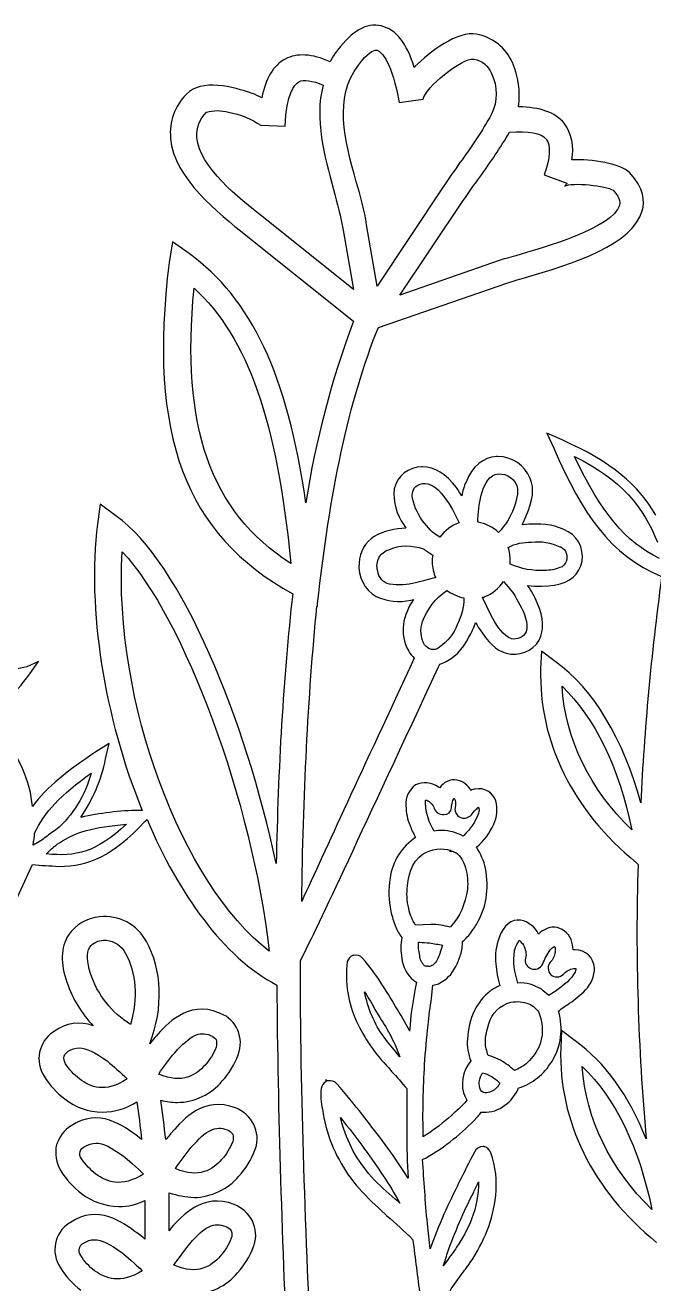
# Model space of a CAD drawing. Header units: centimetres. Extents: x 0 to 967, y -13 to 94.
# Drawn here: x 45.66 to 49.14, y 10.63 to 17.61 of the extents above; entities that cross this region are included whole.
import ezdxf

# ---------------------------------------------------------------- set-up
doc = ezdxf.new("R2010")
doc.units = ezdxf.units.CM
doc.header["$MEASUREMENT"] = 0
doc.layers.add('Picnic Basket-v2.1 v1_Picnic Basket-v2.1 v1_Picnic Basket-v1.3 v1_Picnic Basket-v1.2 v1_Picnic Basket-v1 v3_0', color=7, linetype='Continuous')

msp = doc.modelspace()

# ---------------------------------------------------------------- linework, layer by layer
at = {"layer": 'Picnic Basket-v2.1 v1_Picnic Basket-v2.1 v1_Picnic Basket-v1.3 v1_Picnic Basket-v1.2 v1_Picnic Basket-v1 v3_0'}
for p, q in [((47.607, 17.4698), (47.6109, 17.4698)), ((47.8212, 17.378), (47.8174, 17.3742)), ((47.7332, 17.1792), (47.8671, 17.1983)), ((46.9684, 17.053), (47.1022, 17.0491)), ((48.5364, 16.7776), (48.6626, 16.7317)), ((47.978, 16.7126), (47.6109, 16.1619)), ((47.7371, 16.1121), (48.0889, 16.6361)), ((47.4808, 16.1427), (46.9798, 16.5443)), ((47.4235, 16.4716), (47.4808, 16.1427)), ((47.6109, 16.1619), (47.5535, 16.5022)), ((46.4788, 16.4066), (46.4597, 16.2919)), ((46.5706, 16.3416), (46.4788, 16.4066)), ((46.8842, 16.4449), (47.4808, 15.9668)), ((48.2878, 16.3034), (47.7371, 16.1121)), ((47.6185, 15.9324), (48.3299, 16.1772)), ((48.6358, 15.309), (48.5517, 15.3472)), ((48.5517, 15.3472), (48.5899, 15.2631)), ((48.2801, 15.2172), (48.2725, 15.2172)), ((47.8633, 15.1598), (47.8595, 15.1598)), ((46.0773, 14.9533), (46.062, 14.8424)), ((46.1652, 14.8883), (46.0773, 14.9533)), ((47.76, 14.8386), (47.7715, 14.8195)), ((48.6243, 14.7162), (48.6282, 14.7162)), ((47.2781, 14.3873), (47.282, 14.3873)), ((47.282, 14.3873), (47.282, 14.4026)), ((47.7983, 14.4217), (47.8136, 14.4255)), ((47.9589, 14.1617), (47.9551, 14.1578)), ((48.5211, 14.1387), (48.5173, 14.0431)), ((48.5976, 14.0813), (48.5211, 14.1387)), ((45.7369, 14.0813), (45.6719, 14.0507)), ((45.6872, 14.0125), (45.7369, 14.0813)), ((47.9512, 14.0507), (47.9589, 14.066)), ((47.9589, 14.066), (47.9704, 14.0699)), ((46.127, 13.6262), (46.0543, 13.5803)), ((46.1078, 13.5421), (46.127, 13.6262)), ((47.9589, 13.3815), (47.9512, 13.3853)), ((46.3105, 13.2553), (46.2952, 13.2553)), ((47.8786, 13.3126), (47.8862, 13.3126)), ((48.0239, 13.2706), (48.0239, 13.2782)), ((46.3258, 13.1941), (46.3373, 13.2055)), ((48.0927, 13.1176), (48.0889, 13.1138)), ((45.8401, 13.0679), (45.8516, 13.0755)), ((48.0201, 13.0334), (48.0124, 13.0296)), ((48.0124, 13.0296), (48.0316, 13.0296)), ((44.6125, 10.5896), (45.7025, 12.9569)), ((49.0489, 12.9646), (49.0565, 12.9569)), ((47.9092, 12.6242), (47.825, 12.6204)), ((46.0964, 12.5363), (46.1117, 12.5363)), ((47.8403, 12.5248), (47.848, 12.5248)), ((47.9742, 12.5095), (47.9704, 12.498)), ((47.477, 12.4559), (47.477, 12.4521)), ((47.4808, 12.4521), (47.477, 12.4559)), ((48.7085, 12.4827), (48.697, 12.4827)), ((48.7123, 12.3795), (48.7123, 12.3756)), ((47.913, 12.215), (47.9206, 12.2877)), ((47.5458, 12.2341), (47.542, 12.2494)), ((47.6032, 12.1462), (47.6262, 12.1079)), ((45.8248, 12.0314), (45.8172, 12.0276)), ((48.632, 12.0353), (48.6282, 11.9396)), ((48.7085, 11.9779), (48.632, 12.0353)), ((48.2419, 11.8937), (48.2266, 11.8976)), ((47.6759, 11.8287), (47.6912, 11.8096)), ((47.3279, 11.7637), (47.3279, 11.7522)), ((47.3355, 11.7561), (47.3279, 11.7637)), ((47.3393, 11.7561), (47.3355, 11.7561)), ((48.1884, 11.584), (48.1998, 11.584)), ((46.3067, 11.431), (46.2838, 11.4501)), ((47.8824, 11.4578), (47.8671, 11.4463)), ((48.2037, 11.3927), (48.1998, 11.3927)), ((47.783, 11.2168), (47.76, 11.2551)), ((47.7371, 11.0791), (47.7294, 11.0868)), ((45.9128, 10.9721), (45.9051, 10.9682)), ((47.6568, 11.0179), (47.6644, 11.0103)), ((46.4712, 10.9415), (46.4597, 10.9262)), ((47.9971, 10.7579), (47.978, 10.7311))]:
    msp.add_line(p, q, dxfattribs=at)
for points, degree in [([(47.6338, 17.6037), (47.5535, 17.6228), (47.4732, 17.5769), (47.3929, 17.4698)], 3), ([(47.8174, 17.3742), (47.7753, 17.5081), (47.7179, 17.5846), (47.6338, 17.6037)], 3), ([(48.1616, 17.5578), (48.0583, 17.5769), (47.9015, 17.4622), (47.8212, 17.378)], 3), ([(48.3605, 17.401), (48.326, 17.4813), (48.2495, 17.5425), (48.1616, 17.5578)], 3), ([(47.3508, 17.4048), (47.2514, 17.4507), (47.1672, 17.4545), (47.1022, 17.4201)], 3), ([(47.3929, 17.4698), (47.3776, 17.4507), (47.3623, 17.4278), (47.3508, 17.4048)], 3), ([(47.5076, 17.3857), (47.5573, 17.4545), (47.5917, 17.4698), (47.607, 17.4698)], 3), ([(47.6109, 17.4698), (47.6376, 17.4622), (47.695, 17.3972), (47.7332, 17.1792)], 3), ([(47.1022, 17.4201), (47.0372, 17.3857), (46.9951, 17.313), (46.9722, 17.2059)], 3), ([(47.4961, 16.7393), (47.4311, 16.9765), (47.3699, 17.2021), (47.5076, 17.3857)], 3), ([(47.8671, 17.1983), (47.8748, 17.2595), (48.0813, 17.4278), (48.1463, 17.4201)], 3), ([(48.1463, 17.4201), (48.1922, 17.4125), (48.2266, 17.3819), (48.2457, 17.3398)], 3), ([(48.3949, 17.1562), (48.4064, 17.2404), (48.3949, 17.3245), (48.3605, 17.401)], 3), ([(47.1787, 17.2939), (47.2055, 17.3092), (47.2514, 17.3015), (47.3126, 17.2748)], 3), ([(48.2457, 17.3398), (48.2801, 17.2671), (48.2801, 17.1868), (48.2457, 17.1141)], 3), ([(46.9186, 17.2289), (46.8192, 17.2671), (46.6356, 17.313), (46.5553, 17.2251)], 3), ([(47.1022, 17.0491), (47.1099, 17.2289), (47.1519, 17.2786), (47.1787, 17.2939)], 3), ([(47.3126, 17.2748), (47.2628, 17.0874), (47.3202, 16.8847), (47.3699, 16.6973)], 3), ([(46.5553, 17.2251), (46.4903, 17.16), (46.4597, 17.0721), (46.4673, 16.9803)], 3), ([(46.9722, 17.2059), (46.9531, 17.2136), (46.9378, 17.2251), (46.9186, 17.2289)], 3), ([(46.6127, 16.9841), (46.6089, 17.0377), (46.628, 17.0874), (46.6662, 17.1256)], 3), ([(46.6662, 17.1256), (46.7045, 17.1371), (46.7465, 17.1371), (46.7886, 17.1256)], 3), ([(46.7886, 17.1256), (46.8536, 17.1141), (46.9148, 17.0874), (46.9684, 17.053)], 3), ([(48.2457, 17.1141), (48.1922, 17.0224), (48.1348, 16.9306), (48.0698, 16.8464)], 3), ([(48.6473, 17.0644), (48.5976, 17.1256), (48.5134, 17.1524), (48.3949, 17.1562)], 3), ([(48.6894, 16.8617), (48.7047, 16.9344), (48.6894, 17.0071), (48.6473, 17.0644)], 3), ([(46.4673, 16.9803), (46.4865, 16.7585), (46.7351, 16.5634), (46.8842, 16.4449)], 3), ([(46.9798, 16.5443), (46.846, 16.6476), (46.628, 16.8235), (46.6127, 16.9841)], 3), ([(48.1807, 16.7661), (48.2381, 16.8464), (48.2954, 16.9306), (48.3452, 17.0147)], 3), ([(48.3452, 17.0147), (48.4484, 17.0224), (48.5211, 17.0109), (48.5479, 16.9765)], 3), ([(48.5479, 16.9765), (48.5746, 16.942), (48.5708, 16.8732), (48.5364, 16.7776)], 3), ([(48.0698, 16.8464), (48.0392, 16.8005), (48.0086, 16.7585), (47.978, 16.7126)], 3), ([(49.0106, 16.7891), (48.9609, 16.8426), (48.8003, 16.8656), (48.6894, 16.8617)], 3), ([(48.0889, 16.6361), (48.1195, 16.682), (48.1501, 16.724), (48.1807, 16.7661)], 3), ([(49.0795, 16.5787), (49.0948, 16.6284), (49.0909, 16.7049), (49.0106, 16.7891)], 3), ([(47.3699, 16.6973), (47.389, 16.6208), (47.412, 16.5443), (47.4235, 16.4716)], 3), ([(47.5535, 16.5022), (47.542, 16.5787), (47.5191, 16.6629), (47.4961, 16.7393)], 3), ([(48.6626, 16.7317), (48.6588, 16.724), (48.6549, 16.7202), (48.6511, 16.7164)], 3), ([(48.6511, 16.7164), (48.6894, 16.7393), (48.8844, 16.7164), (48.9188, 16.6935)], 3), ([(48.9188, 16.6935), (48.9647, 16.6437), (48.9571, 16.617), (48.9533, 16.6093)], 3), ([(48.9533, 16.6093), (48.9188, 16.4831), (48.5249, 16.3722), (48.3796, 16.3301)], 3), ([(48.414, 16.2039), (48.7085, 16.2881), (49.0297, 16.3951), (49.0795, 16.5787)], 3), ([(47.2169, 14.961), (47.1137, 15.6723), (46.9148, 16.093), (46.5706, 16.3416)], 3), ([(48.3796, 16.3301), (48.3413, 16.3187), (48.3069, 16.311), (48.2878, 16.3034)], 3), ([(46.4597, 16.2919), (46.3411, 15.3358), (46.5477, 14.785), (47.1443, 14.4561)], 3), ([(48.3299, 16.1772), (48.349, 16.1848), (48.3758, 16.1924), (48.414, 16.2039)], 3), ([(47.1328, 14.6244), (46.6853, 14.9151), (46.5247, 15.3817), (46.5974, 16.1504)], 3), ([(46.5974, 16.1504), (46.8957, 15.8788), (47.0601, 15.4084), (47.1328, 14.6244)], 3), ([(47.4808, 15.9668), (47.3584, 15.6417), (47.2705, 15.3052), (47.2169, 14.961)], 3), ([(47.282, 14.4026), (47.347, 15.0069), (47.4541, 15.5308), (47.6185, 15.9324)], 3), ([(49.156, 14.8921), (49.0604, 15.0566), (48.9074, 15.1904), (48.6358, 15.309)], 3), ([(48.2725, 15.2172), (48.1998, 15.2134), (48.1386, 15.1637), (48.1042, 15.0757)], 3), ([(48.4599, 15.0948), (48.4293, 15.1675), (48.3605, 15.2172), (48.2801, 15.2172)], 3), ([(48.5899, 15.2631), (48.7506, 14.896), (48.8997, 14.6741), (49.1866, 14.5518)], 3), ([(49.1751, 14.6512), (48.9838, 14.7468), (48.8538, 14.9036), (48.7047, 15.2172)], 3), ([(48.7047, 15.2172), (48.9685, 15.0872), (49.0871, 14.938), (49.1636, 14.743)], 3), ([(47.8595, 15.1598), (47.7868, 15.1598), (47.7218, 15.1101), (47.7065, 15.0375)], 3), ([(48.0507, 15.0451), (47.9933, 15.1216), (47.9283, 15.1598), (47.8633, 15.1598)], 3), ([(47.8633, 15.0681), (47.9015, 15.0719), (47.9398, 15.0489), (47.9818, 14.9954)], 3), ([(48.1042, 15.0757), (48.0927, 15.0528), (48.0851, 15.026), (48.0813, 14.9992)], 3), ([(48.1884, 15.003), (48.1998, 15.0489), (48.2228, 15.1025), (48.2648, 15.1178)], 3), ([(48.2648, 15.1178), (48.3146, 15.1292), (48.3643, 15.1063), (48.3834, 15.0604)], 3), ([(48.4369, 14.8883), (48.4752, 14.9724), (48.4828, 15.0413), (48.4599, 15.0948)], 3), ([(47.7065, 15.0375), (47.6988, 14.9648), (47.7179, 14.896), (47.76, 14.8386)], 3), ([(47.8059, 15.003), (47.8059, 15.0183), (47.8097, 15.0298), (47.8174, 15.0413)], 3), ([(47.8633, 14.8615), (47.8327, 14.9036), (47.8097, 14.9533), (47.8059, 15.003)], 3), ([(47.8174, 15.0413), (47.8289, 15.0566), (47.8442, 15.0642), (47.8633, 15.0681)], 3), ([(48.0813, 14.9992), (48.0698, 15.0145), (48.0621, 15.0298), (48.0507, 15.0451)], 3), ([(48.1692, 14.8539), (48.1692, 14.9036), (48.1769, 14.9533), (48.1884, 15.003)], 3), ([(48.3834, 15.0604), (48.3949, 15.0336), (48.3911, 14.9916), (48.3681, 14.9304)], 3), ([(47.9818, 14.9954), (48.0163, 14.9495), (48.043, 14.8998), (48.066, 14.8501)], 3), ([(48.3681, 14.9304), (48.349, 14.8807), (48.3222, 14.8348), (48.284, 14.7965)], 3), ([(47.0525, 12.9608), (46.8842, 13.7524), (46.5285, 14.6321), (46.1652, 14.8883)], 3), ([(47.9589, 14.7697), (47.9206, 14.7927), (47.8901, 14.8233), (47.8633, 14.8615)], 3), ([(48.414, 14.8386), (48.4217, 14.8539), (48.4293, 14.8692), (48.4369, 14.8883)], 3), ([(46.062, 14.8424), (46.0046, 14.3758), (46.1002, 13.7677), (46.3105, 13.2553)], 3), ([(47.7715, 14.8195), (47.7103, 14.8195), (47.6491, 14.8042), (47.5956, 14.7736)], 3), ([(48.066, 14.8501), (48.0239, 14.8348), (47.9857, 14.808), (47.9589, 14.7697)], 3), ([(48.284, 14.7965), (48.2534, 14.8271), (48.2113, 14.8462), (48.1692, 14.8539)], 3), ([(48.4905, 14.8424), (48.4637, 14.8424), (48.4408, 14.8424), (48.414, 14.8386)], 3), ([(48.6932, 14.785), (48.632, 14.8271), (48.5632, 14.8462), (48.4905, 14.8424)], 3), ([(47.5956, 14.7736), (47.5458, 14.743), (47.5152, 14.6894), (47.5114, 14.6282)], 3), ([(47.6759, 14.7009), (47.7371, 14.7277), (47.8059, 14.7277), (47.8671, 14.7047)], 3), ([(48.3375, 14.7124), (48.3758, 14.7353), (48.4217, 14.743), (48.4675, 14.743)], 3), ([(48.4675, 14.743), (48.5211, 14.7506), (48.5746, 14.7392), (48.6243, 14.7162)], 3), ([(48.7276, 14.5862), (48.7659, 14.6512), (48.7506, 14.7353), (48.6932, 14.785)], 3), ([(47.0142, 12.4751), (46.5285, 12.846), (46.1499, 13.871), (46.1996, 14.6894)], 3), ([(46.1996, 14.6894), (46.5438, 14.3223), (46.9186, 13.3088), (47.0142, 12.4751)], 3), ([(47.6147, 14.5823), (47.607, 14.6091), (47.6109, 14.6359), (47.6223, 14.6588)], 3), ([(47.6223, 14.6588), (47.6338, 14.678), (47.6529, 14.6933), (47.6759, 14.7009)], 3), ([(47.8671, 14.7047), (47.8709, 14.7047), (47.8748, 14.7047), (47.8748, 14.7009)], 3), ([(47.8748, 14.7009), (47.89, 14.6894), (47.9053, 14.6818), (47.9206, 14.6703)], 3), ([(47.9206, 14.6703), (47.9168, 14.6588), (47.9168, 14.6474), (47.9168, 14.6321)], 3), ([(48.349, 14.6397), (48.349, 14.6627), (48.3452, 14.6894), (48.3375, 14.7124)], 3), ([(48.6282, 14.7162), (48.6588, 14.7009), (48.6702, 14.6665), (48.6588, 14.6359)], 3), ([(47.5114, 14.6282), (47.5038, 14.5518), (47.542, 14.4791), (47.607, 14.4408)], 3), ([(47.6797, 14.5097), (47.6453, 14.5173), (47.6185, 14.5479), (47.6147, 14.5823)], 3), ([(47.9168, 14.6321), (47.9168, 14.6015), (47.9245, 14.5709), (47.9359, 14.5441)], 3), ([(48.349, 14.6206), (48.349, 14.6282), (48.349, 14.6359), (48.349, 14.6397)], 3), ([(48.5402, 14.5862), (48.4752, 14.5823), (48.4102, 14.5938), (48.349, 14.6206)], 3), ([(48.5211, 14.4982), (48.6282, 14.4982), (48.697, 14.5288), (48.7276, 14.5862)], 3), ([(48.6243, 14.6015), (48.5976, 14.59), (48.567, 14.5862), (48.5402, 14.5862)], 3), ([(48.6588, 14.6359), (48.6549, 14.6206), (48.6396, 14.6053), (48.6243, 14.6015)], 3), ([(47.825, 14.5173), (47.7791, 14.5059), (47.7294, 14.502), (47.6797, 14.5097)], 3), ([(47.9359, 14.5441), (47.9015, 14.5403), (47.8633, 14.525), (47.825, 14.5173)], 3), ([(48.2075, 14.4408), (48.2495, 14.4561), (48.2878, 14.4867), (48.3107, 14.525)], 3), ([(48.3107, 14.525), (48.349, 14.4867), (48.3796, 14.4408), (48.4025, 14.3949)], 3), ([(49.1866, 14.5441), (49.1292, 14.1196), (49.0909, 13.7027), (49.0718, 13.2973)], 3), ([(47.1443, 14.4561), (47.0907, 13.9934), (47.064, 13.4885), (47.0525, 12.9608)], 3), ([(47.607, 14.4408), (47.6682, 14.4141), (47.7332, 14.4064), (47.7983, 14.4217)], 3), ([(47.8633, 14.3032), (47.89, 14.372), (47.9359, 14.4332), (47.9971, 14.4753)], 3), ([(47.9971, 14.4753), (48.0239, 14.4561), (48.0583, 14.4408), (48.0927, 14.4332)], 3), ([(48.196, 14.437), (48.1998, 14.437), (48.2037, 14.437), (48.2075, 14.4408)], 3), ([(48.4981, 14.4064), (48.4828, 14.4408), (48.4675, 14.4714), (48.4446, 14.502)], 3), ([(48.4446, 14.502), (48.4714, 14.4982), (48.4943, 14.4982), (48.5211, 14.4982)], 3), ([(47.194, 12.7504), (47.2016, 13.3317), (47.2284, 13.8863), (47.2781, 14.3873)], 3), ([(47.8136, 14.4255), (47.7562, 14.3414), (47.7294, 14.2343), (47.7868, 14.1387)], 3), ([(48.0927, 14.4332), (48.0927, 14.3797), (48.0774, 14.3299), (48.0545, 14.284)], 3), ([(48.261, 14.3032), (48.2381, 14.3452), (48.2151, 14.3911), (48.196, 14.437)], 3), ([(48.4025, 14.3949), (48.4255, 14.3529), (48.4522, 14.2917), (48.4369, 14.2458)], 3), ([(48.5096, 14.1999), (48.5364, 14.2534), (48.5364, 14.3223), (48.4981, 14.4064)], 3), ([(47.8747, 14.1731), (47.8518, 14.2114), (47.848, 14.2611), (47.8633, 14.3032)], 3), ([(48.3566, 14.2076), (48.3107, 14.219), (48.2725, 14.284), (48.261, 14.3032)], 3), ([(48.0545, 14.284), (48.0354, 14.2343), (48.001, 14.1923), (47.9589, 14.1617)], 3), ([(48.1195, 14.2152), (48.1348, 14.242), (48.1463, 14.2687), (48.1578, 14.2955)], 3), ([(48.1578, 14.2955), (48.1654, 14.284), (48.1692, 14.2726), (48.1769, 14.2649)], 3), ([(48.1769, 14.2649), (48.2228, 14.1884), (48.2725, 14.1425), (48.326, 14.1272)], 3), ([(48.4369, 14.2458), (48.4216, 14.2152), (48.3872, 14.1999), (48.3566, 14.2076)], 3), ([(47.9551, 14.1578), (47.9283, 14.1387), (47.8939, 14.1464), (47.8747, 14.1731)], 3), ([(47.9704, 14.0699), (48.0354, 14.0966), (48.0889, 14.1502), (48.1195, 14.2152)], 3), ([(48.326, 14.1272), (48.3949, 14.1081), (48.4714, 14.1349), (48.5096, 14.1999)], 3), ([(47.8174, 14.1005), (47.5305, 13.4809), (47.324, 13.0373), (47.194, 12.7504)], 3), ([(47.7868, 14.1387), (47.7944, 14.1234), (47.8059, 14.1119), (47.8174, 14.1005)], 3), ([(45.6719, 14.0507), (45.5762, 14.0354), (45.4845, 14.0087), (45.3927, 13.9743)], 3), ([(47.1863, 12.4215), (47.2896, 12.6242), (47.542, 13.1711), (47.9512, 14.0507)], 3), ([(48.5173, 14.0431), (48.5058, 13.6377), (48.6932, 13.2553), (49.0489, 12.9646)], 3), ([(49.0718, 13.2973), (48.9762, 13.6492), (48.8118, 13.9284), (48.5976, 14.0813)], 3), ([(45.45, 13.7792), (45.5265, 13.8213), (45.5992, 13.8939), (45.6872, 14.0125)], 3), ([(48.6358, 13.9437), (48.8156, 13.7716), (48.9532, 13.4924), (49.0221, 13.1482)], 3), ([(49.0221, 13.1482), (48.7888, 13.3738), (48.6549, 13.6492), (48.6358, 13.9437)], 3), ([(45.7025, 13.2782), (45.691, 13.4159), (45.6336, 13.5536), (45.4998, 13.718)], 3), ([(46.0543, 13.5803), (45.8975, 13.4771), (45.7828, 13.3853), (45.7025, 13.2782)], 3), ([(45.9702, 13.217), (46.0352, 13.3164), (46.0849, 13.4235), (46.1078, 13.5421)], 3), ([(45.7139, 13.1291), (45.7675, 13.2438), (45.8593, 13.3432), (46.0275, 13.4618)], 3), ([(46.0275, 13.4618), (45.9931, 13.3394), (45.9281, 13.2285), (45.8325, 13.1482)], 3), ([(47.825, 13.3968), (47.7868, 13.37), (47.7677, 13.3279), (47.7715, 13.282)], 3), ([(47.9512, 13.3853), (47.913, 13.4121), (47.8633, 13.4159), (47.825, 13.3968)], 3), ([(48.0545, 13.4235), (48.0163, 13.4312), (47.978, 13.4121), (47.9589, 13.3815)], 3), ([(48.131, 13.3662), (48.1157, 13.3968), (48.0889, 13.4159), (48.0545, 13.4235)], 3), ([(48.1539, 13.3738), (48.1463, 13.3738), (48.1386, 13.37), (48.131, 13.3662)], 3), ([(48.2687, 13.3088), (48.2534, 13.3547), (48.2037, 13.3853), (48.1539, 13.3738)], 3), ([(46.2952, 13.2553), (46.1843, 13.2553), (46.0773, 13.24), (45.9702, 13.217)], 3), ([(47.7715, 13.282), (47.7715, 13.2438), (47.7791, 13.2055), (47.7944, 13.1711)], 3), ([(47.8786, 13.2935), (47.8786, 13.3012), (47.8786, 13.3088), (47.8786, 13.3126)], 3), ([(47.9283, 13.1405), (47.8977, 13.1864), (47.8824, 13.24), (47.8786, 13.2935)], 3), ([(47.8862, 13.3126), (47.9053, 13.305), (47.9206, 13.2859), (47.9283, 13.2667)], 3), ([(47.9283, 13.2667), (47.9359, 13.2438), (47.9589, 13.2323), (47.9818, 13.2323)], 3), ([(47.9818, 13.2323), (48.0048, 13.2323), (48.0201, 13.2476), (48.0239, 13.2706)], 3), ([(48.0239, 13.2782), (48.0277, 13.305), (48.0354, 13.3241), (48.0392, 13.3241)], 3), ([(48.0392, 13.3241), (48.0469, 13.3088), (48.0469, 13.2897), (48.043, 13.2706)], 3), ([(48.043, 13.2706), (48.0392, 13.2438), (48.0583, 13.217), (48.0851, 13.2132)], 3), ([(48.1386, 13.2361), (48.1463, 13.2476), (48.1539, 13.2591), (48.1654, 13.2667)], 3), ([(48.1654, 13.2667), (48.1692, 13.2706), (48.1731, 13.2744)], 2), ([(48.1731, 13.2744), (48.1769, 13.2629), (48.1769, 13.2514), (48.1731, 13.24)], 3), ([(48.2572, 13.1788), (48.2763, 13.217), (48.2801, 13.2667), (48.2687, 13.3088)], 3), ([(45.8478, 12.9455), (46.0199, 12.9455), (46.1423, 13.0028), (46.3258, 13.1941)], 3), ([(46.3373, 13.2055), (46.5132, 12.7925), (46.758, 12.4445), (47.0563, 12.2877)], 3), ([(48.0851, 13.2132), (48.1042, 13.2094), (48.1272, 13.2208), (48.1386, 13.2361)], 3), ([(48.1731, 13.24), (48.1578, 13.1941), (48.1272, 13.152), (48.0927, 13.1176)], 3), ([(45.7063, 13.064), (45.7101, 13.087), (45.7139, 13.1099), (45.7139, 13.1291)], 3), ([(45.8325, 13.1482), (45.8095, 13.1329), (45.7904, 13.1176), (45.7675, 13.1023)], 3), ([(46.2226, 13.1788), (46.0543, 13.022), (45.9434, 12.999), (45.7789, 13.0143)], 3), ([(45.8516, 13.0755), (45.9396, 13.1367), (46.0428, 13.1635), (46.2226, 13.1788)], 3), ([(47.7944, 13.1711), (47.8021, 13.1482), (47.8136, 13.1252), (47.825, 13.1061)], 3), ([(47.9704, 13.1443), (47.9551, 13.1443), (47.9436, 13.1443), (47.9283, 13.1405)], 3), ([(48.0889, 13.1138), (48.0507, 13.1329), (48.0124, 13.1443), (47.9704, 13.1443)], 3), ([(48.1616, 13.0526), (48.2037, 13.087), (48.2343, 13.1291), (48.2572, 13.1788)], 3), ([(45.7675, 13.1023), (45.7522, 13.087), (45.7292, 13.0755), (45.7063, 13.064)], 3), ([(45.7789, 13.0143), (45.7981, 13.0334), (45.8172, 13.0526), (45.8401, 13.0679)], 3), ([(47.825, 13.1061), (47.7485, 13.0564), (47.695, 12.9722), (47.6835, 12.8805)], 3), ([(48.2113, 12.934), (48.2037, 12.9761), (48.1845, 13.0143), (48.1616, 13.0526)], 3), ([(47.7791, 12.8384), (47.783, 12.8766), (47.7983, 12.9722), (47.8671, 13.0143)], 3), ([(47.8671, 13.0143), (47.913, 13.0449), (47.9704, 13.0487), (48.0201, 13.0334)], 3), ([(48.0316, 13.0296), (48.0392, 13.0258), (48.043, 13.022), (48.0468, 13.022)], 3), ([(48.0468, 13.022), (48.0736, 13.0028), (48.0927, 12.9722), (48.1004, 12.9378)], 3), ([(45.7025, 12.9569), (45.7522, 12.9493), (45.7981, 12.9493), (45.8478, 12.9455)], 3), ([(48.1004, 12.9378), (48.1119, 12.8996), (48.1157, 12.8575), (48.1119, 12.8193)], 3), ([(48.2151, 12.7696), (48.2228, 12.8231), (48.2228, 12.8805), (48.2113, 12.934)], 3), ([(49.0565, 12.9569), (49.0412, 12.4483), (49.0565, 11.9396), (49.1024, 11.4348)], 3), ([(47.6835, 12.8805), (47.6721, 12.8193), (47.6759, 12.7581), (47.6874, 12.6969)], 3), ([(47.7868, 12.7122), (47.7753, 12.7543), (47.7753, 12.7963), (47.7791, 12.8384)], 3), ([(48.1119, 12.8193), (48.1004, 12.739), (48.0698, 12.6663), (48.0163, 12.6089)], 3), ([(48.1616, 12.6242), (48.1884, 12.6701), (48.2075, 12.7198), (48.2151, 12.7696)], 3), ([(47.6874, 12.6969), (47.695, 12.6663), (47.7027, 12.6395), (47.7141, 12.6127)], 3), ([(47.825, 12.6204), (47.8059, 12.6472), (47.7944, 12.6778), (47.7868, 12.7122)], 3), ([(46.0734, 12.6663), (46.0046, 12.6586), (45.9396, 12.6242), (45.9013, 12.563)], 3), ([(46.3335, 12.5286), (46.2838, 12.6242), (46.1805, 12.6778), (46.0734, 12.6663)], 3), ([(48.4064, 12.6472), (48.3566, 12.6548), (48.3107, 12.6204), (48.2878, 12.5516)], 3), ([(48.5058, 12.5707), (48.4867, 12.6089), (48.4484, 12.6395), (48.4064, 12.6472)], 3), ([(45.9013, 12.563), (45.8593, 12.498), (45.8554, 12.4062), (45.8937, 12.303)], 3), ([(47.7141, 12.6127), (47.7218, 12.5898), (47.7332, 12.5707), (47.7485, 12.5516)], 3), ([(48.0163, 12.6089), (47.9818, 12.6166), (47.9474, 12.6242), (47.9092, 12.6242)], 3), ([(48.0851, 12.5286), (48.0966, 12.5401), (48.108, 12.5516), (48.1195, 12.563)], 3), ([(48.1195, 12.563), (48.1348, 12.5822), (48.1501, 12.6051), (48.1616, 12.6242)], 3), ([(48.5937, 12.6089), (48.5593, 12.6089), (48.5287, 12.5936), (48.5058, 12.5707)], 3), ([(48.6855, 12.5401), (48.6702, 12.5783), (48.6358, 12.6051), (48.5937, 12.6089)], 3), ([(46.0237, 12.3527), (46.0046, 12.4139), (46.0008, 12.4674), (46.0199, 12.498)], 3), ([(46.0199, 12.498), (46.039, 12.521), (46.0658, 12.5363), (46.0964, 12.5363)], 3), ([(46.1117, 12.5363), (46.1576, 12.5324), (46.1958, 12.5057), (46.2188, 12.4636)], 3), ([(46.3526, 11.9626), (46.4291, 12.1615), (46.4215, 12.3756), (46.3335, 12.5286)], 3), ([(47.7485, 12.5516), (47.7409, 12.5133), (47.7409, 12.4751), (47.7485, 12.4368)], 3), ([(47.848, 12.4521), (47.8403, 12.4789), (47.8403, 12.5018), (47.8403, 12.5248)], 3), ([(47.848, 12.5248), (47.8633, 12.5248), (47.8862, 12.521), (47.9015, 12.521)], 3), ([(47.9015, 12.521), (47.9245, 12.5171), (47.9512, 12.5133), (47.9742, 12.5095)], 3), ([(47.9704, 12.498), (47.9665, 12.4827), (47.9589, 12.4674), (47.9551, 12.4521)], 3), ([(48.0736, 12.4559), (48.0813, 12.4789), (48.0851, 12.5057), (48.0851, 12.5286)], 3), ([(48.2878, 12.5516), (48.2687, 12.5057), (48.2648, 12.4559), (48.2687, 12.4062)], 3), ([(48.3719, 12.4789), (48.3758, 12.4942), (48.3834, 12.5095), (48.3911, 12.521)], 3), ([(48.3911, 12.521), (48.3949, 12.5248), (48.3949, 12.5324), (48.3987, 12.5363)], 3), ([(48.3987, 12.5363), (48.4064, 12.5286), (48.414, 12.521), (48.4216, 12.5095)], 3), ([(48.4216, 12.5095), (48.4331, 12.4865), (48.4408, 12.4636), (48.4331, 12.4368)], 3), ([(48.5708, 12.4827), (48.5746, 12.4904), (48.5861, 12.498), (48.5937, 12.5018)], 3), ([(48.5937, 12.5018), (48.5976, 12.5018), (48.5976, 12.4904), (48.5976, 12.4712)], 3), ([(48.697, 12.4827), (48.697, 12.5018), (48.6932, 12.521), (48.6855, 12.5401)], 3), ([(46.2188, 12.4636), (46.2761, 12.3565), (46.2876, 12.215), (46.2455, 12.0697)], 3), ([(47.2514, 10.1345), (47.2169, 10.8917), (47.1863, 11.6719), (47.1863, 12.4215)], 3), ([(47.4464, 12.4177), (47.4388, 12.3603), (47.4388, 12.303), (47.4502, 12.2456)], 3), ([(47.477, 12.4521), (47.4617, 12.4445), (47.4502, 12.433), (47.4464, 12.4177)], 3), ([(47.5306, 12.4368), (47.5191, 12.4521), (47.5, 12.4559), (47.4808, 12.4521)], 3), ([(47.6338, 12.2991), (47.6032, 12.3489), (47.5688, 12.3909), (47.5306, 12.4368)], 3), ([(47.7485, 12.4368), (47.7524, 12.3909), (47.7753, 12.345), (47.8136, 12.3144)], 3), ([(47.8748, 12.3948), (47.8595, 12.4101), (47.848, 12.4292), (47.848, 12.4521)], 3), ([(47.9551, 12.4521), (47.9474, 12.4292), (47.9359, 12.4101), (47.9206, 12.3986)], 3), ([(48.0469, 12.3909), (48.0583, 12.4101), (48.066, 12.433), (48.0736, 12.4559)], 3), ([(48.3911, 12.2991), (48.3719, 12.3565), (48.3643, 12.4177), (48.3719, 12.4789)], 3), ([(48.4331, 12.4368), (48.4255, 12.4139), (48.4408, 12.3871), (48.4637, 12.3795)], 3), ([(48.5287, 12.4062), (48.5402, 12.433), (48.5555, 12.4598), (48.5708, 12.4827)], 3), ([(48.5976, 12.4712), (48.5937, 12.4483), (48.5861, 12.4292), (48.5708, 12.4139)], 3), ([(48.8156, 12.3833), (48.8117, 12.4406), (48.7658, 12.4827), (48.7085, 12.4827)], 3), ([(46.2455, 12.0697), (46.1423, 12.1347), (46.062, 12.2341), (46.0237, 12.3527)], 3), ([(47.8824, 12.3909), (47.8786, 12.3909), (47.8786, 12.3948), (47.8748, 12.3948)], 3), ([(47.8977, 12.3909), (47.8939, 12.3909), (47.8862, 12.3948), (47.8824, 12.3909)], 3), ([(47.9206, 12.3986), (47.913, 12.3948), (47.9053, 12.3909), (47.8977, 12.3909)], 3), ([(47.9512, 12.2953), (47.9933, 12.3144), (48.0277, 12.3489), (48.0469, 12.3909)], 3), ([(48.2687, 12.4062), (48.2725, 12.3642), (48.2801, 12.3221), (48.2916, 12.2838)], 3), ([(48.4637, 12.3795), (48.4867, 12.368), (48.5173, 12.3795), (48.5287, 12.4062)], 3), ([(48.5708, 12.4139), (48.5517, 12.3948), (48.5555, 12.3642), (48.5746, 12.345)], 3), ([(48.5746, 12.345), (48.5937, 12.3259), (48.6243, 12.3297), (48.6435, 12.3489)], 3), ([(48.7123, 12.3756), (48.7047, 12.3336), (48.6588, 12.2991), (48.6205, 12.2685)], 3), ([(48.6435, 12.3489), (48.6588, 12.3642), (48.6779, 12.3756), (48.7008, 12.3795)], 3), ([(48.7008, 12.3795), (48.7047, 12.3795), (48.7085, 12.3795), (48.7123, 12.3795)], 3), ([(48.7658, 12.2609), (48.7964, 12.2915), (48.8156, 12.3374), (48.8156, 12.3833)], 3), ([(45.8937, 12.303), (45.9243, 12.2112), (45.974, 12.1309), (46.039, 12.062)], 3), ([(47.0563, 12.2877), (47.0601, 11.5763), (47.0869, 10.8382), (47.1175, 10.1268)], 3), ([(47.7141, 12.1691), (47.6874, 12.215), (47.6606, 12.2571), (47.6338, 12.2991)], 3), ([(47.8289, 12.303), (47.8097, 12.2112), (47.7983, 12.1232), (47.7906, 12.0314)], 3), ([(47.8136, 12.3144), (47.8174, 12.3106), (47.825, 12.3068), (47.8289, 12.303)], 3), ([(47.9206, 12.2877), (47.9321, 12.2877), (47.9398, 12.2915), (47.9512, 12.2953)], 3), ([(48.2916, 12.2838), (48.2725, 12.2762), (48.2534, 12.2685), (48.2381, 12.2532)], 3), ([(48.5211, 12.2647), (48.4828, 12.2877), (48.4369, 12.303), (48.3911, 12.2991)], 3), ([(47.4502, 12.2456), (47.4579, 12.1921), (47.4732, 12.1385), (47.4961, 12.0888)], 3), ([(47.542, 12.2494), (47.565, 12.215), (47.5841, 12.1806), (47.6032, 12.1462)], 3), ([(47.6606, 11.9855), (47.6032, 12.0582), (47.565, 12.1423), (47.5458, 12.2341)], 3), ([(47.8939, 12.0658), (47.8977, 12.1156), (47.9053, 12.1653), (47.913, 12.215)], 3), ([(48.2381, 12.2532), (48.1998, 12.2265), (48.1731, 12.1882), (48.1501, 12.1462)], 3), ([(48.5632, 12.2303), (48.5479, 12.2418), (48.5364, 12.2532), (48.5211, 12.2647)], 3), ([(48.6205, 12.2685), (48.5976, 12.2532), (48.5823, 12.2418), (48.5632, 12.2303)], 3), ([(48.6779, 12.1882), (48.7085, 12.2074), (48.7391, 12.2341), (48.7658, 12.2609)], 3), ([(46.7351, 12.1347), (46.563, 12.2035), (46.4444, 12.0697), (46.387, 12.0047)], 3), ([(47.7906, 12.0353), (47.7677, 12.0811), (47.7409, 12.1232), (47.7141, 12.1691)], 3), ([(48.1501, 12.1462), (48.1272, 12.0964), (48.1157, 12.0429), (48.1119, 11.9894)], 3), ([(48.2304, 12.0735), (48.2457, 12.1309), (48.2916, 12.1768), (48.3528, 12.1921)], 3), ([(48.3528, 12.1921), (48.3872, 12.1997), (48.4216, 12.1959), (48.4522, 12.1844)], 3), ([(48.4522, 12.1844), (48.4752, 12.1729), (48.4981, 12.1538), (48.5096, 12.1309)], 3), ([(48.5785, 11.8632), (48.632, 11.9473), (48.6435, 12.0467), (48.6167, 12.1423)], 3), ([(48.6167, 12.1423), (48.6358, 12.1615), (48.6588, 12.1729), (48.6779, 12.1882)], 3), ([(46.039, 12.062), (45.9663, 12.0888), (45.886, 12.0773), (45.8248, 12.0314)], 3), ([(46.7427, 12.1309), (46.7389, 12.1309), (46.7389, 12.1347), (46.7351, 12.1347)], 3), ([(46.8421, 11.9014), (46.8766, 11.9932), (46.8345, 12.0964), (46.7427, 12.1309)], 3), ([(47.4961, 12.0888), (47.542, 11.9932), (47.5994, 11.9052), (47.6759, 11.8287)], 3), ([(47.6262, 12.1079), (47.6721, 12.0391), (47.7103, 11.9664), (47.7371, 11.8899)], 3), ([(48.2113, 11.9702), (48.2113, 12.0047), (48.2189, 12.0391), (48.2304, 12.0735)], 3), ([(48.5096, 12.1309), (48.5326, 12.0697), (48.5326, 12.0008), (48.5058, 11.9396)], 3), ([(45.8172, 12.0276), (45.7369, 11.9741), (45.7139, 11.8632), (45.7675, 11.7828)], 3), ([(46.387, 12.0047), (46.3794, 11.997), (46.3679, 11.9817), (46.3526, 11.9626)], 3), ([(46.4903, 11.9129), (46.5783, 12.0085), (46.6241, 12.0353), (46.6892, 12.0085)], 3), ([(46.6892, 12.0085), (46.7006, 12.0047), (46.7121, 11.997), (46.7198, 11.9855)], 3), ([(47.8748, 11.8479), (47.8786, 11.9205), (47.8862, 11.9932), (47.8939, 12.0658)], 3), ([(45.9013, 11.9205), (45.9204, 11.932), (45.9396, 11.9396), (45.9625, 11.9396)], 3), ([(45.9625, 11.9396), (46.0008, 11.9396), (46.0467, 11.9167), (46.1155, 11.867)], 3), ([(46.7198, 11.9435), (46.7045, 11.9052), (46.6853, 11.8746), (46.6586, 11.844)], 3), ([(46.7198, 11.9855), (46.7236, 11.9702), (46.7236, 11.9588), (46.7198, 11.9435)], 3), ([(47.7371, 11.8899), (47.7103, 11.9243), (47.6835, 11.9549), (47.6606, 11.9855)], 3), ([(48.1119, 11.9894), (48.108, 11.9473), (48.1157, 11.9052), (48.131, 11.867)], 3), ([(48.2266, 11.8976), (48.2189, 11.9205), (48.2113, 11.9473), (48.2113, 11.9702)], 3), ([(48.5058, 11.9396), (48.4867, 11.9052), (48.4637, 11.8746), (48.4369, 11.8517)], 3), ([(48.6282, 11.9396), (48.6167, 11.5342), (48.8041, 11.148), (49.1598, 10.8611)], 3), ([(49.1024, 11.4348), (49.0068, 11.6719), (48.873, 11.8632), (48.7085, 11.9779)], 3), ([(45.886, 11.8517), (45.8784, 11.8632), (45.8746, 11.8785), (45.8784, 11.8937)], 3), ([(45.8784, 11.8937), (45.8822, 11.9052), (45.8937, 11.9167), (45.9013, 11.9205)], 3), ([(46.1155, 11.867), (46.1537, 11.8364), (46.192, 11.802), (46.2264, 11.7675)], 3), ([(46.4023, 11.7943), (46.4291, 11.8364), (46.4597, 11.8746), (46.4903, 11.9129)], 3), ([(46.7542, 11.7561), (46.7924, 11.7981), (46.823, 11.8479), (46.8421, 11.9014)], 3), ([(48.131, 11.867), (48.0813, 11.8096), (48.0698, 11.7331), (48.1004, 11.6643)], 3), ([(48.2954, 11.8708), (48.2763, 11.8785), (48.261, 11.8861), (48.2419, 11.8937)], 3), ([(48.3719, 11.8134), (48.349, 11.8364), (48.3222, 11.8555), (48.2954, 11.8708)], 3), ([(48.3949, 11.7178), (48.4714, 11.7408), (48.5364, 11.7943), (48.5785, 11.8632)], 3), ([(45.9625, 11.7675), (45.9319, 11.7905), (45.9051, 11.8211), (45.886, 11.8517)], 3), ([(46.6586, 11.844), (46.6089, 11.7905), (46.5362, 11.7369), (46.4023, 11.7943)], 3), ([(47.6912, 11.8096), (47.7218, 11.779), (47.7485, 11.7446), (47.7753, 11.714)], 3), ([(47.8671, 11.4463), (47.8633, 11.5801), (47.8671, 11.7178), (47.8748, 11.8479)], 3), ([(48.1769, 11.7522), (48.1807, 11.7714), (48.1884, 11.7867), (48.196, 11.802)], 3), ([(48.196, 11.802), (48.2113, 11.7981), (48.2266, 11.7905), (48.2419, 11.7828)], 3), ([(48.4369, 11.8517), (48.4178, 11.8364), (48.3949, 11.8249), (48.3719, 11.8134)], 3), ([(48.7467, 11.8364), (48.9303, 11.6643), (49.0642, 11.3851), (49.133, 11.0447)], 3), ([(49.133, 11.0447), (48.8997, 11.2704), (48.7697, 11.5457), (48.7467, 11.8364)], 3), ([(45.7675, 11.7828), (45.7981, 11.7331), (45.8363, 11.6911), (45.8822, 11.6566)], 3), ([(46.2264, 11.7675), (46.104, 11.6872), (46.0237, 11.7216), (45.9625, 11.7675)], 3), ([(46.5056, 11.6375), (46.6012, 11.6375), (46.693, 11.6834), (46.7542, 11.7561)], 3), ([(47.3279, 11.7522), (47.3126, 11.7446), (47.3049, 11.7293), (47.3011, 11.714)], 3), ([(47.389, 11.7408), (47.3776, 11.7561), (47.3585, 11.7599), (47.3393, 11.7561)], 3), ([(47.5306, 11.5687), (47.4847, 11.626), (47.4388, 11.6834), (47.389, 11.7408)], 3), ([(48.1845, 11.7063), (48.1769, 11.7216), (48.1769, 11.7369), (48.1769, 11.7522)], 3), ([(48.2419, 11.7828), (48.261, 11.7714), (48.2763, 11.7599), (48.2916, 11.7446)], 3), ([(48.2916, 11.7446), (48.2878, 11.7369), (48.2801, 11.7255), (48.2725, 11.7178)], 3), ([(45.8822, 11.6566), (45.9396, 11.6107), (46.0122, 11.584), (46.0887, 11.584)], 3), ([(47.3011, 11.714), (47.2973, 11.6758), (47.3011, 11.6375), (47.3087, 11.5993)], 3), ([(47.7753, 11.714), (47.7753, 11.6337), (47.7753, 11.5495), (47.7753, 11.4692)], 3), ([(48.1004, 11.6643), (48.1042, 11.6605), (48.1042, 11.6566), (48.108, 11.649)], 3), ([(48.219, 11.6911), (48.2075, 11.6872), (48.1922, 11.6949), (48.1845, 11.7063)], 3), ([(48.2725, 11.7178), (48.2572, 11.7025), (48.2419, 11.6949), (48.219, 11.6911)], 3), ([(48.3184, 11.6222), (48.3528, 11.6452), (48.3796, 11.6796), (48.3949, 11.7178)], 3), ([(46.0887, 11.584), (46.1576, 11.584), (46.2226, 11.6031), (46.2799, 11.6413)], 3), ([(46.2799, 11.6413), (46.2914, 11.5725), (46.2991, 11.5037), (46.3067, 11.431)], 3), ([(46.4406, 11.431), (46.4329, 11.5037), (46.4253, 11.5763), (46.4138, 11.649)], 3), ([(46.4138, 11.649), (46.4444, 11.6413), (46.475, 11.6375), (46.5056, 11.6375)], 3), ([(46.8268, 11.6069), (46.6547, 11.6758), (46.5362, 11.5419), (46.4788, 11.4769)], 3), ([(46.9378, 11.3813), (46.9684, 11.4731), (46.9186, 11.5725), (46.8268, 11.6069)], 3), ([(47.3087, 11.5993), (47.3126, 11.5687), (47.3202, 11.5342), (47.3279, 11.5037)], 3), ([(48.0851, 11.6222), (48.066, 11.6031), (48.043, 11.584), (48.0239, 11.5648)], 3), ([(48.108, 11.649), (48.1004, 11.6413), (48.0927, 11.6299), (48.0851, 11.6222)], 3), ([(48.1501, 11.5381), (48.1654, 11.5534), (48.1769, 11.5687), (48.1884, 11.584)], 3), ([(48.1998, 11.584), (48.2419, 11.5801), (48.2878, 11.5954), (48.3184, 11.6222)], 3), ([(46.2838, 11.4501), (46.2073, 11.5075), (46.0696, 11.6107), (45.9166, 11.5075)], 3), ([(47.4082, 11.5534), (47.4541, 11.496), (47.5, 11.4386), (47.542, 11.3774)], 3), ([(47.4196, 11.5113), (47.4158, 11.5266), (47.412, 11.5419), (47.4082, 11.5534)], 3), ([(47.5956, 11.2092), (47.5152, 11.2933), (47.4541, 11.3966), (47.4196, 11.5113)], 3), ([(47.76, 11.2551), (47.6835, 11.3736), (47.5956, 11.4845), (47.5306, 11.5687)], 3), ([(47.8633, 11.3201), (47.9704, 11.3774), (48.066, 11.4539), (48.1501, 11.5381)], 3), ([(48.0239, 11.5648), (47.978, 11.5266), (47.9321, 11.4884), (47.8824, 11.4578)], 3), ([(45.9166, 11.5075), (45.8784, 11.4845), (45.8516, 11.4463), (45.8363, 11.4042)], 3), ([(46.4788, 11.4769), (46.4712, 11.4654), (46.4559, 11.4501), (46.4406, 11.431)], 3), ([(46.5821, 11.3889), (46.6662, 11.4845), (46.7159, 11.5113), (46.781, 11.4845)], 3), ([(46.781, 11.4845), (46.7924, 11.4807), (46.8039, 11.4731), (46.8115, 11.4616)], 3), ([(46.8115, 11.4616), (46.8154, 11.4463), (46.8154, 11.4348), (46.8115, 11.4195)], 3), ([(47.3279, 11.5037), (47.3432, 11.4386), (47.3699, 11.3774), (47.4005, 11.3201)], 3), ([(47.7753, 11.4692), (47.7753, 11.3889), (47.7791, 11.3048), (47.783, 11.2168)], 3), ([(45.8363, 11.4042), (45.8248, 11.3545), (45.8325, 11.301), (45.8593, 11.2589)], 3), ([(45.9663, 11.366), (45.9702, 11.3774), (45.9816, 11.3889), (45.9931, 11.3927)], 3), ([(45.9931, 11.3927), (46.0122, 11.4042), (46.0314, 11.4119), (46.0543, 11.4119)], 3), ([(46.0543, 11.4119), (46.0925, 11.4119), (46.1384, 11.3889), (46.2073, 11.3392)], 3), ([(46.4941, 11.2704), (46.5209, 11.3124), (46.5515, 11.3507), (46.5821, 11.3889)], 3), ([(46.8115, 11.4195), (46.7963, 11.3813), (46.7771, 11.3507), (46.7504, 11.3201)], 3), ([(46.846, 11.2283), (46.8842, 11.2704), (46.9148, 11.3201), (46.9339, 11.3736)], 3), ([(46.9339, 11.3736), (46.9339, 11.3774), (46.9378, 11.3774), (46.9378, 11.3813)], 3), ([(47.542, 11.3774), (47.6147, 11.2818), (47.6797, 11.1824), (47.7371, 11.0791)], 3), ([(48.1998, 11.3927), (48.1769, 11.3927), (48.1578, 11.3813), (48.1501, 11.3621)], 3), ([(48.2419, 11.3583), (48.2343, 11.3736), (48.2228, 11.3889), (48.2037, 11.3927)], 3), ([(45.974, 11.3239), (45.9663, 11.3354), (45.9625, 11.3507), (45.9663, 11.366)], 3), ([(46.0543, 11.2398), (46.0237, 11.2627), (45.9969, 11.2933), (45.974, 11.3239)], 3), ([(46.2073, 11.3392), (46.2264, 11.3239), (46.2838, 11.2742), (46.3182, 11.2398)], 3), ([(46.7504, 11.3201), (46.7006, 11.2665), (46.628, 11.213), (46.4941, 11.2704)], 3), ([(47.4005, 11.3201), (47.4311, 11.2627), (47.4694, 11.2092), (47.5114, 11.1595)], 3), ([(47.8901, 10.9644), (47.8786, 11.0868), (47.8709, 11.2053), (47.8633, 11.3201)], 3), ([(48.1501, 11.3621), (48.0928, 11.2512), (48.0354, 11.1365), (47.9818, 11.0179)], 3), ([(48.2687, 11.1212), (48.2763, 11.2015), (48.2687, 11.2818), (48.2419, 11.3583)], 3), ([(45.8593, 11.2589), (45.8899, 11.2092), (45.9281, 11.1671), (45.974, 11.1327)], 3), ([(46.3182, 11.2398), (46.192, 11.1633), (46.1117, 11.1977), (46.0543, 11.2398)], 3), ([(46.5974, 11.1097), (46.693, 11.1136), (46.7848, 11.1556), (46.846, 11.2283)], 3), ([(47.7294, 11.0868), (47.6835, 11.125), (47.6376, 11.1633), (47.5956, 11.2092)], 3), ([(48.1731, 11.1977), (48.1731, 11.1289), (48.1616, 11.0562), (48.1348, 10.9912)], 3), ([(48.1463, 11.1403), (48.1539, 11.1594), (48.1654, 11.1786), (48.1731, 11.1977)], 3), ([(45.974, 11.1327), (46.0314, 11.0868), (46.104, 11.0638), (46.1805, 11.06)], 3), ([(46.1805, 11.06), (46.2302, 11.06), (46.2799, 11.0715), (46.3258, 11.0944)], 3), ([(46.3258, 11.0944), (46.3258, 11.0218), (46.3258, 10.9491), (46.3258, 10.8803)], 3), ([(46.4597, 11.1365), (46.5056, 11.1212), (46.5515, 11.1136), (46.5974, 11.1097)], 3), ([(46.4597, 10.9262), (46.4597, 10.995), (46.4597, 11.0638), (46.4597, 11.1365)], 3), ([(47.5114, 11.1595), (47.5573, 11.1097), (47.607, 11.0638), (47.6568, 11.0179)], 3), ([(48.001, 10.8038), (48.043, 10.9185), (48.0889, 11.0294), (48.1463, 11.1403)], 3), ([(48.1272, 10.7502), (48.2037, 10.8611), (48.2534, 10.9873), (48.2687, 11.1212)], 3), ([(46.8192, 11.0715), (46.6471, 11.1403), (46.5285, 11.0065), (46.4712, 10.9415)], 3), ([(46.9301, 10.8458), (46.9607, 10.9376), (46.911, 11.0371), (46.8192, 11.0715)], 3), ([(45.9051, 10.9682), (45.8248, 10.9147), (45.8019, 10.8038), (45.8554, 10.7235)], 3), ([(46.2799, 10.9147), (46.2035, 10.9721), (46.0658, 11.0753), (45.9128, 10.9721)], 3), ([(46.5744, 10.8535), (46.6586, 10.9529), (46.7083, 10.9759), (46.7733, 10.9491)], 3), ([(47.6644, 11.0103), (47.7141, 10.9682), (47.7638, 10.9223), (47.8097, 10.8764)], 3), ([(47.9054, 10.8267), (47.9015, 10.8726), (47.8939, 10.9185), (47.8901, 10.9644)], 3), ([(47.9818, 11.0179), (47.9551, 10.9568), (47.9283, 10.8917), (47.9054, 10.8267)], 3), ([(48.1348, 10.9912), (48.1119, 10.9338), (48.0851, 10.8841), (48.0507, 10.8344)], 3), ([(46.3258, 10.8803), (46.3105, 10.8956), (46.2914, 10.907), (46.2799, 10.9147)], 3), ([(46.8039, 10.8841), (46.7886, 10.8458), (46.7695, 10.8152), (46.7427, 10.7847)], 3), ([(46.7733, 10.9491), (46.7848, 10.9453), (46.7963, 10.9376), (46.8039, 10.9262)], 3), ([(46.8039, 10.9262), (46.8077, 10.9109), (46.8077, 10.8994), (46.8039, 10.8841)], 3), ([(45.9702, 10.7885), (45.9625, 10.7999), (45.9587, 10.8152), (45.9625, 10.8305)], 3), ([(45.9625, 10.8305), (45.9663, 10.842), (45.974, 10.8535), (45.9855, 10.8573)], 3), ([(45.9855, 10.8573), (46.0046, 10.8688), (46.0237, 10.8764), (46.0467, 10.8764)], 3), ([(46.0467, 10.8764), (46.0849, 10.8764), (46.1308, 10.8535), (46.1996, 10.8038)], 3), ([(46.4865, 10.7349), (46.5132, 10.777), (46.5591, 10.8344), (46.5744, 10.8535)], 3), ([(46.8383, 10.6929), (46.8766, 10.7349), (46.9072, 10.7847), (46.9263, 10.8382)], 3), ([(46.9263, 10.8382), (46.9263, 10.842), (46.9301, 10.842), (46.9301, 10.8458)], 3), ([(47.8097, 10.8764), (47.8212, 10.7732), (47.8365, 10.6699), (47.848, 10.5667)], 3), ([(48.0507, 10.8344), (48.0354, 10.8076), (48.0163, 10.7847), (47.9971, 10.7579)], 3), ([(46.0467, 10.7043), (46.0161, 10.7273), (45.9893, 10.7579), (45.9702, 10.7885)], 3), ([(46.1996, 10.8038), (46.2188, 10.7885), (46.2761, 10.7388), (46.3105, 10.7043)], 3), ([(46.7427, 10.7847), (46.693, 10.7311), (46.6203, 10.6776), (46.4865, 10.7349)], 3), ([(47.978, 10.7311), (47.9857, 10.7502), (47.9933, 10.777), (48.001, 10.8038)], 3), ([(48.0775, 10.6814), (48.0928, 10.7043), (48.1119, 10.7273), (48.1272, 10.7502)], 3), ([(45.8554, 10.7235), (45.886, 10.6737), (45.9243, 10.6317), (45.9702, 10.5973)], 3), ([(46.3105, 10.7043), (46.1882, 10.6278), (46.1078, 10.6623), (46.0467, 10.7043)], 3), ([(46.5897, 10.5743), (46.6853, 10.5743), (46.7771, 10.6202), (46.8383, 10.6929)], 3), ([(47.9551, 10.4596), (47.9818, 10.5399), (48.0239, 10.6164), (48.0775, 10.6814)], 3)]:
    msp.add_open_spline(points, degree=degree, dxfattribs=at)

doc.saveas('drawing.dxf')
